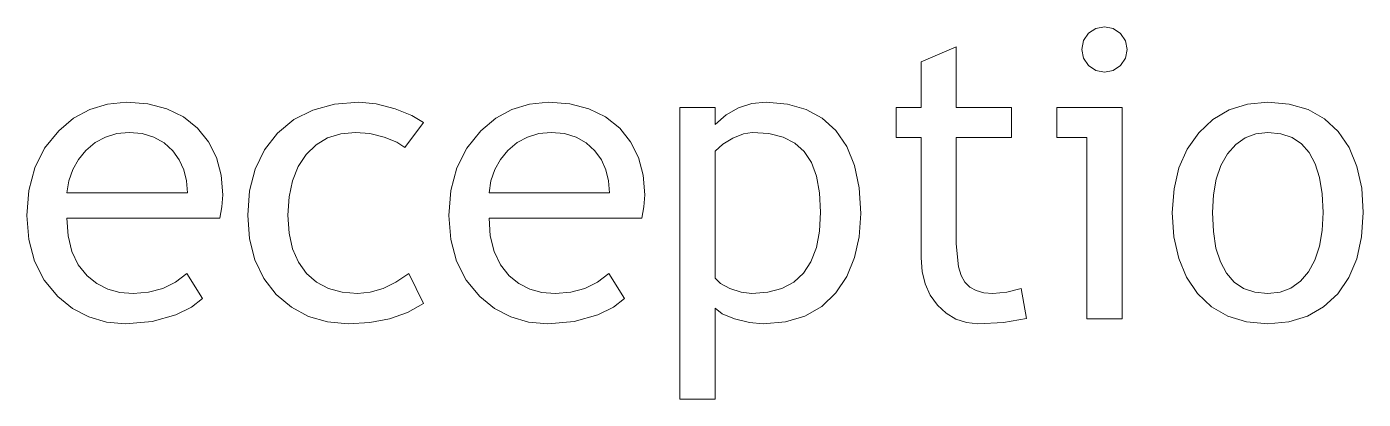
# Model space of a CAD drawing. Header units: inches. Extents: x -1714 to 1984, y -1043 to 970.
# Drawn here: x -1280.3 to -1168.7, y -75.2 to -44.2 of the extents above; entities that cross this region are included whole.
import ezdxf

# ---------------------------------------------------------------- set-up
doc = ezdxf.new("R2010")
doc.units = ezdxf.units.IN
doc.header["$MEASUREMENT"] = 0
doc.layers.add('A-GENM', color=13, linetype='Continuous', lineweight=9)

msp = doc.modelspace()

# ---------------------------------------------------------------- linework, layer by layer
at = {"layer": 'A-GENM'}
for p, q in [((-1191.07, -44.29), (-1191.68, -44.7)), ((-1190.35, -44.16), (-1191.07, -44.29)), ((-1189.62, -44.29), (-1190.35, -44.16)), ((-1189.01, -44.71), (-1189.62, -44.29)), ((-1192.09, -45.31), (-1192.23, -46.04)), ((-1191.68, -44.7), (-1192.09, -45.31)), ((-1188.59, -45.32), (-1189.01, -44.71)), ((-1188.45, -46.04), (-1188.59, -45.32)), ((-1202.71, -45.83), (-1205.65, -47.07)), ((-1202.71, -50.87), (-1202.71, -45.83)), ((-1192.23, -46.04), (-1192.09, -46.76)), ((-1192.09, -46.76), (-1191.67, -47.38)), ((-1189.01, -47.38), (-1188.59, -46.76)), ((-1188.59, -46.76), (-1188.45, -46.04)), ((-1205.65, -47.07), (-1205.65, -50.87)), ((-1191.67, -47.38), (-1191.07, -47.79)), ((-1191.07, -47.79), (-1190.35, -47.93)), ((-1190.35, -47.93), (-1189.62, -47.79)), ((-1189.62, -47.79), (-1189.01, -47.38)), ((-1275.02, -51.04), (-1276.38, -51.78)), ((-1273.56, -50.59), (-1275.02, -51.04)), ((-1271.98, -50.45), (-1273.56, -50.59)), ((-1270.18, -50.58), (-1271.98, -50.45)), ((-1268.59, -50.99), (-1270.18, -50.58)), ((-1267.21, -51.67), (-1268.59, -50.99)), ((-1256.42, -51.09), (-1258, -51.89)), ((-1254.61, -50.61), (-1256.42, -51.09)), ((-1252.57, -50.45), (-1254.61, -50.61)), ((-1251.12, -50.58), (-1252.57, -50.45)), ((-1249.55, -50.99), (-1251.12, -50.58)), ((-1248.15, -51.55), (-1249.55, -50.99)), ((-1239.8, -51.04), (-1241.15, -51.78)), ((-1238.33, -50.59), (-1239.8, -51.04)), ((-1236.75, -50.45), (-1238.33, -50.59)), ((-1234.96, -50.58), (-1236.75, -50.45)), ((-1233.37, -50.99), (-1234.96, -50.58)), ((-1231.98, -51.67), (-1233.37, -50.99)), ((-1222.84, -50.87), (-1225.78, -50.87)), ((-1225.78, -50.87), (-1225.78, -75.19)), ((-1222.84, -52.31), (-1222.84, -50.87)), ((-1220.89, -50.91), (-1221.91, -51.49)), ((-1219.78, -50.56), (-1220.89, -50.91)), ((-1218.57, -50.45), (-1219.78, -50.56)), ((-1216.81, -50.59), (-1218.57, -50.45)), ((-1215.25, -51.04), (-1216.81, -50.59)), ((-1213.9, -51.77), (-1215.25, -51.04)), ((-1205.65, -50.87), (-1207.74, -50.87)), ((-1207.74, -50.87), (-1207.74, -53.38)), ((-1198.1, -50.87), (-1202.71, -50.87)), ((-1198.1, -53.38), (-1198.1, -50.87)), ((-1188.87, -50.87), (-1194.33, -50.87)), ((-1194.33, -50.87), (-1194.33, -53.38)), ((-1188.87, -68.48), (-1188.87, -50.87)), ((-1179.94, -51.08), (-1181.3, -51.87)), ((-1178.41, -50.6), (-1179.94, -51.08)), ((-1176.7, -50.45), (-1178.41, -50.6)), ((-1174.92, -50.6), (-1176.7, -50.45)), ((-1173.34, -51.05), (-1174.92, -50.6)), ((-1171.98, -51.82), (-1173.34, -51.05)), ((-1276.38, -51.78), (-1277.63, -52.82)), ((-1266.03, -52.61), (-1267.21, -51.67)), ((-1258, -51.89), (-1259.36, -53.02)), ((-1248.74, -54.22), (-1247.17, -52.12)), ((-1247.17, -52.12), (-1248.15, -51.55)), ((-1241.15, -51.78), (-1242.4, -52.82)), ((-1230.8, -52.61), (-1231.98, -51.67)), ((-1221.91, -51.49), (-1222.84, -52.31)), ((-1212.76, -52.8), (-1213.9, -51.77)), ((-1181.3, -51.87), (-1182.48, -52.98)), ((-1170.83, -52.88), (-1171.98, -51.82)), ((-1277.63, -52.82), (-1278.8, -54.26)), ((-1274.59, -53.8), (-1273.73, -53.34)), ((-1273.73, -53.34), (-1272.78, -53.06)), ((-1272.78, -53.06), (-1271.74, -52.96)), ((-1271.74, -52.96), (-1270.65, -53.06)), ((-1270.65, -53.06), (-1269.68, -53.35)), ((-1269.68, -53.35), (-1268.83, -53.82)), ((-1265.12, -53.74), (-1266.03, -52.61)), ((-1259.36, -53.02), (-1260.45, -54.41)), ((-1256.14, -54), (-1255.18, -53.42)), ((-1255.18, -53.42), (-1254.09, -53.08)), ((-1254.09, -53.08), (-1252.86, -52.96)), ((-1252.86, -52.96), (-1251.66, -53.06)), ((-1251.66, -53.06), (-1250.45, -53.36)), ((-1250.45, -53.36), (-1249.4, -53.78)), ((-1242.4, -52.82), (-1243.57, -54.26)), ((-1239.36, -53.8), (-1238.5, -53.34)), ((-1238.5, -53.34), (-1237.55, -53.06)), ((-1237.55, -53.06), (-1236.52, -52.96)), ((-1236.52, -52.96), (-1235.42, -53.06)), ((-1235.42, -53.06), (-1234.45, -53.35)), ((-1234.45, -53.35), (-1233.6, -53.82)), ((-1229.89, -53.74), (-1230.8, -52.61)), ((-1222.19, -53.94), (-1221.35, -53.44)), ((-1221.35, -53.44), (-1220.48, -53.08)), ((-1220.48, -53.08), (-1219.76, -52.96)), ((-1219.76, -52.96), (-1218.36, -53.06)), ((-1218.36, -53.06), (-1217.17, -53.36)), ((-1217.17, -53.36), (-1216.18, -53.86)), ((-1211.85, -54.12), (-1212.76, -52.8)), ((-1207.74, -53.38), (-1205.65, -53.38)), ((-1205.65, -53.38), (-1205.65, -63.41)), ((-1202.71, -62.23), (-1202.71, -53.38)), ((-1202.71, -53.38), (-1198.1, -53.38)), ((-1194.33, -53.38), (-1191.81, -53.38)), ((-1191.81, -53.38), (-1191.81, -68.48)), ((-1182.48, -52.98), (-1183.44, -54.34)), ((-1179.38, -53.96), (-1178.6, -53.41)), ((-1178.6, -53.41), (-1177.7, -53.07)), ((-1177.7, -53.07), (-1176.7, -52.96)), ((-1176.7, -52.96), (-1175.63, -53.07)), ((-1175.63, -53.07), (-1174.69, -53.38)), ((-1174.69, -53.38), (-1173.9, -53.9)), ((-1169.92, -54.21), (-1170.83, -52.88)), ((-1278.8, -54.26), (-1279.63, -55.91)), ((-1275.98, -55.21), (-1275.36, -54.46)), ((-1275.36, -54.46), (-1274.59, -53.8)), ((-1268.83, -53.82), (-1268.09, -54.5)), ((-1268.09, -54.5), (-1267.56, -55.24)), ((-1264.46, -55.04), (-1265.12, -53.74)), ((-1260.45, -54.41), (-1261.22, -56.02)), ((-1256.97, -54.8), (-1256.14, -54)), ((-1249.4, -53.78), (-1248.74, -54.22)), ((-1243.57, -54.26), (-1244.4, -55.91)), ((-1240.76, -55.21), (-1240.13, -54.46)), ((-1240.13, -54.46), (-1239.36, -53.8)), ((-1233.6, -53.82), (-1232.87, -54.5)), ((-1232.87, -54.5), (-1232.33, -55.24)), ((-1229.24, -55.04), (-1229.89, -53.74)), ((-1222.84, -54.51), (-1222.19, -53.94)), ((-1222.84, -65.09), (-1222.84, -54.51)), ((-1216.18, -53.86), (-1215.4, -54.56)), ((-1215.4, -54.56), (-1214.8, -55.47)), ((-1211.2, -55.71), (-1211.85, -54.12)), ((-1183.44, -54.34), (-1184.13, -55.91)), ((-1180.07, -54.74), (-1179.38, -53.96)), ((-1173.9, -53.9), (-1173.25, -54.63)), ((-1173.25, -54.63), (-1172.75, -55.57)), ((-1169.27, -55.79), (-1169.92, -54.21)), ((-1276.45, -56.05), (-1275.98, -55.21)), ((-1267.56, -55.24), (-1267.18, -56.07)), ((-1264.07, -56.51), (-1264.46, -55.04)), ((-1257.63, -55.81), (-1256.97, -54.8)), ((-1241.23, -56.05), (-1240.76, -55.21)), ((-1232.33, -55.24), (-1231.95, -56.07)), ((-1228.84, -56.51), (-1229.24, -55.04)), ((-1214.8, -55.47), (-1214.38, -56.61)), ((-1210.81, -57.57), (-1211.2, -55.71)), ((-1181.01, -56.85), (-1180.62, -55.71)), ((-1180.62, -55.71), (-1180.07, -54.74)), ((-1172.75, -55.57), (-1172.39, -56.71)), ((-1279.63, -55.91), (-1280.13, -57.79)), ((-1276.77, -56.98), (-1276.45, -56.05)), ((-1267.18, -56.07), (-1266.95, -56.99)), ((-1263.94, -58.15), (-1264.07, -56.51)), ((-1261.22, -56.02), (-1261.69, -57.83)), ((-1258.11, -56.99), (-1257.63, -55.81)), ((-1244.4, -55.91), (-1244.9, -57.79)), ((-1241.55, -56.98), (-1241.23, -56.05)), ((-1231.95, -56.07), (-1231.73, -56.99)), ((-1228.71, -58.15), (-1228.84, -56.51)), ((-1214.38, -56.61), (-1214.12, -57.99)), ((-1184.13, -55.91), (-1184.54, -57.67)), ((-1181.25, -58.16), (-1181.01, -56.85)), ((-1172.39, -56.71), (-1172.17, -58.07)), ((-1168.87, -57.59), (-1169.27, -55.79)), ((-1280.13, -57.79), (-1280.3, -59.88)), ((-1276.94, -57.99), (-1276.77, -56.98)), ((-1266.88, -57.99), (-1276.94, -57.99)), ((-1266.95, -56.99), (-1266.88, -57.99)), ((-1261.69, -57.83), (-1261.84, -59.85)), ((-1258.39, -58.33), (-1258.11, -56.99)), ((-1244.9, -57.79), (-1245.07, -59.88)), ((-1241.71, -57.99), (-1241.55, -56.98)), ((-1231.65, -57.99), (-1241.71, -57.99)), ((-1231.73, -56.99), (-1231.65, -57.99)), ((-1214.12, -57.99), (-1214.04, -59.59)), ((-1210.68, -59.71), (-1210.81, -57.57)), ((-1184.54, -57.67), (-1184.68, -59.63)), ((-1168.74, -59.63), (-1168.87, -57.59)), ((-1264, -59.16), (-1263.94, -58.15)), ((-1258.49, -59.85), (-1258.39, -58.33)), ((-1228.78, -59.16), (-1228.71, -58.15)), ((-1181.32, -59.63), (-1181.25, -58.16)), ((-1172.17, -58.07), (-1172.1, -59.63)), ((-1280.3, -59.88), (-1280.13, -61.89)), ((-1276.84, -61.57), (-1276.94, -60.09)), ((-1276.94, -60.09), (-1264.19, -60.09)), ((-1264.19, -60.09), (-1264, -59.16)), ((-1261.84, -59.85), (-1261.7, -61.82)), ((-1258.39, -61.35), (-1258.49, -59.85)), ((-1245.07, -59.88), (-1244.91, -61.89)), ((-1241.61, -61.57), (-1241.71, -60.09)), ((-1241.71, -60.09), (-1228.96, -60.09)), ((-1228.96, -60.09), (-1228.78, -59.16)), ((-1214.04, -59.59), (-1214.13, -61.18)), ((-1210.81, -61.65), (-1210.68, -59.71)), ((-1184.68, -59.63), (-1184.55, -61.65)), ((-1181.25, -61.21), (-1181.32, -59.63)), ((-1172.1, -59.63), (-1172.18, -61.12)), ((-1168.88, -61.67), (-1168.74, -59.63)), ((-1258.1, -62.66), (-1258.39, -61.35)), ((-1214.13, -61.18), (-1214.39, -62.56)), ((-1181.04, -62.59), (-1181.25, -61.21)), ((-1172.18, -61.12), (-1172.4, -62.43)), ((-1280.13, -61.89), (-1279.65, -63.68)), ((-1276.52, -62.87), (-1276.84, -61.57)), ((-1261.7, -61.82), (-1261.25, -63.58)), ((-1244.91, -61.89), (-1244.42, -63.68)), ((-1241.29, -62.87), (-1241.61, -61.57)), ((-1211.2, -63.39), (-1210.81, -61.65)), ((-1202.53, -64.16), (-1202.71, -62.23)), ((-1184.55, -61.65), (-1184.15, -63.45)), ((-1172.4, -62.43), (-1172.79, -63.59)), ((-1169.28, -63.48), (-1168.88, -61.67)), ((-1275.99, -63.98), (-1276.52, -62.87)), ((-1261.25, -63.58), (-1260.51, -65.13)), ((-1257.62, -63.78), (-1258.1, -62.66)), ((-1240.76, -63.98), (-1241.29, -62.87)), ((-1214.39, -62.56), (-1214.84, -63.73)), ((-1211.86, -64.96), (-1211.2, -63.39)), ((-1205.65, -63.41), (-1205.56, -64.54)), ((-1184.15, -63.45), (-1183.49, -65.03)), ((-1180.67, -63.75), (-1181.04, -62.59)), ((-1169.95, -65.06), (-1169.28, -63.48)), ((-1279.65, -63.68), (-1278.84, -65.26)), ((-1275.25, -64.91), (-1275.99, -63.98)), ((-1256.95, -64.71), (-1257.62, -63.78)), ((-1244.42, -63.68), (-1243.61, -65.26)), ((-1240.02, -64.91), (-1240.76, -63.98)), ((-1215.47, -64.68), (-1216.28, -65.43)), ((-1214.84, -63.73), (-1215.47, -64.68)), ((-1205.56, -64.54), (-1205.3, -65.58)), ((-1202.31, -64.88), (-1202.53, -64.16)), ((-1180.17, -64.69), (-1180.67, -63.75)), ((-1179.52, -65.43), (-1180.17, -64.69)), ((-1173.32, -64.57), (-1173.99, -65.36)), ((-1172.79, -63.59), (-1173.32, -64.57)), ((-1278.84, -65.26), (-1277.7, -66.62)), ((-1274.45, -65.56), (-1275.25, -64.91)), ((-1273.54, -66.01), (-1274.45, -65.56)), ((-1267.89, -65.44), (-1268.95, -65.96)), ((-1266.93, -64.7), (-1267.89, -65.44)), ((-1265.62, -66.8), (-1266.93, -64.7)), ((-1260.51, -65.13), (-1259.47, -66.46)), ((-1256.1, -65.44), (-1256.95, -64.71)), ((-1255.11, -65.96), (-1256.1, -65.44)), ((-1249.48, -65.44), (-1250.55, -65.96)), ((-1248.4, -64.7), (-1249.48, -65.44)), ((-1247.17, -67.22), (-1248.4, -64.7)), ((-1243.61, -65.26), (-1242.47, -66.62)), ((-1239.22, -65.56), (-1240.02, -64.91)), ((-1238.31, -66.01), (-1239.22, -65.56)), ((-1232.66, -65.44), (-1233.72, -65.96)), ((-1231.71, -64.7), (-1232.66, -65.44)), ((-1230.39, -66.8), (-1231.71, -64.7)), ((-1222.39, -65.54), (-1222.84, -65.09)), ((-1221.61, -65.97), (-1222.39, -65.54)), ((-1216.28, -65.43), (-1217.26, -65.96)), ((-1212.77, -66.33), (-1211.86, -64.96)), ((-1205.3, -65.58), (-1204.88, -66.51)), ((-1201.99, -65.43), (-1202.31, -64.88)), ((-1201.58, -65.85), (-1201.99, -65.43)), ((-1183.49, -65.03), (-1182.57, -66.39)), ((-1178.73, -65.96), (-1179.52, -65.43)), ((-1173.99, -65.36), (-1174.78, -65.93)), ((-1170.88, -66.41), (-1169.95, -65.06)), ((-1277.7, -66.62), (-1276.47, -67.62)), ((-1272.52, -66.29), (-1273.54, -66.01)), ((-1271.4, -66.38), (-1272.52, -66.29)), ((-1270.12, -66.28), (-1271.4, -66.38)), ((-1268.95, -65.96), (-1270.12, -66.28)), ((-1266.54, -67.53), (-1265.62, -66.8)), ((-1259.47, -66.46), (-1258.2, -67.53)), ((-1253.97, -66.28), (-1255.11, -65.96)), ((-1252.68, -66.38), (-1253.97, -66.28)), ((-1251.62, -66.28), (-1252.68, -66.38)), ((-1250.55, -65.96), (-1251.62, -66.28)), ((-1242.47, -66.62), (-1241.25, -67.62)), ((-1237.3, -66.29), (-1238.31, -66.01)), ((-1236.18, -66.38), (-1237.3, -66.29)), ((-1234.89, -66.28), (-1236.18, -66.38)), ((-1233.72, -65.96), (-1234.89, -66.28)), ((-1231.31, -67.53), (-1230.39, -66.8)), ((-1220.68, -66.28), (-1221.61, -65.97)), ((-1219.78, -66.38), (-1220.68, -66.28)), ((-1218.43, -66.28), (-1219.78, -66.38)), ((-1217.26, -65.96), (-1218.43, -66.28)), ((-1213.94, -67.45), (-1212.77, -66.33)), ((-1204.88, -66.51), (-1204.28, -67.34)), ((-1201.05, -66.14), (-1201.58, -65.85)), ((-1200.42, -66.32), (-1201.05, -66.14)), ((-1199.67, -66.38), (-1200.42, -66.32)), ((-1198.5, -66.28), (-1199.67, -66.38)), ((-1197.29, -65.96), (-1198.5, -66.28)), ((-1196.84, -68.45), (-1197.29, -65.96)), ((-1182.57, -66.39), (-1181.42, -67.49)), ((-1177.79, -66.28), (-1178.73, -65.96)), ((-1176.7, -66.38), (-1177.79, -66.28)), ((-1175.69, -66.27), (-1176.7, -66.38)), ((-1174.78, -65.93), (-1175.69, -66.27)), ((-1172.05, -67.5), (-1170.88, -66.41)), ((-1276.47, -67.62), (-1275.12, -68.33)), ((-1267.85, -68.15), (-1266.54, -67.53)), ((-1258.2, -67.53), (-1256.78, -68.29)), ((-1250.01, -68.48), (-1248.51, -67.95)), ((-1248.51, -67.95), (-1247.17, -67.22)), ((-1241.25, -67.62), (-1239.9, -68.33)), ((-1232.62, -68.15), (-1231.31, -67.53)), ((-1222.84, -67.6), (-1222.25, -68.08)), ((-1222.84, -75.19), (-1222.84, -67.6)), ((-1215.34, -68.26), (-1213.94, -67.45)), ((-1204.28, -67.34), (-1203.55, -68.02)), ((-1203.55, -68.02), (-1202.75, -68.51)), ((-1181.42, -67.49), (-1180.05, -68.27)), ((-1173.41, -68.28), (-1172.05, -67.5)), ((-1275.12, -68.33), (-1273.64, -68.76)), ((-1273.64, -68.76), (-1272.04, -68.9)), ((-1272.04, -68.9), (-1269.83, -68.71)), ((-1269.83, -68.71), (-1267.85, -68.15)), ((-1256.78, -68.29), (-1255.2, -68.75)), ((-1255.2, -68.75), (-1253.46, -68.9)), ((-1253.46, -68.9), (-1251.66, -68.79)), ((-1251.66, -68.79), (-1250.01, -68.48)), ((-1239.9, -68.33), (-1238.42, -68.76)), ((-1238.42, -68.76), (-1236.81, -68.9)), ((-1236.81, -68.9), (-1234.61, -68.71)), ((-1234.61, -68.71), (-1232.62, -68.15)), ((-1222.25, -68.08), (-1221.21, -68.5)), ((-1221.21, -68.5), (-1219.98, -68.8)), ((-1219.98, -68.8), (-1218.83, -68.9)), ((-1218.83, -68.9), (-1216.97, -68.74)), ((-1216.97, -68.74), (-1215.34, -68.26)), ((-1202.75, -68.51), (-1201.86, -68.8)), ((-1201.86, -68.8), (-1200.9, -68.9)), ((-1200.9, -68.9), (-1198.78, -68.79)), ((-1198.78, -68.79), (-1196.84, -68.45)), ((-1191.81, -68.48), (-1188.87, -68.48)), ((-1180.05, -68.27), (-1178.48, -68.74)), ((-1178.48, -68.74), (-1176.7, -68.9)), ((-1176.7, -68.9), (-1174.96, -68.74)), ((-1174.96, -68.74), (-1173.41, -68.28)), ((-1225.78, -75.19), (-1222.84, -75.19))]:
    msp.add_line(p, q, dxfattribs=at)

doc.saveas('drawing.dxf')
